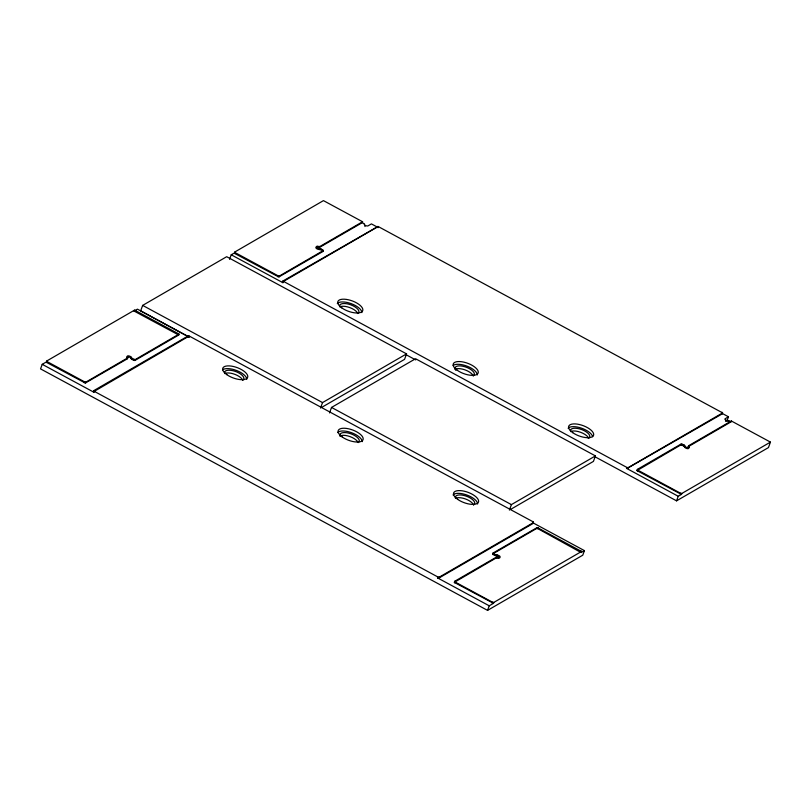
<?xml version="1.0" encoding="UTF-8"?>
<svg xmlns="http://www.w3.org/2000/svg" width="811" height="811" viewBox="0 0 811 811"><rect width="100%" height="100%" fill="white"/><g stroke="black" fill="none" stroke-linecap="round" stroke-linejoin="round"><path stroke-width="1.22" d="M134.444 310.157L134.109 311.069L178.724 335.024L134.829 360.51L131.869 359.445L132.122 358.482L135.163 359.597L179.079 334.071L134.545 310.116L46.845 360.925L46.511 361.838L42.223 364.321L40.55 368.893L487.553 610.379L582.764 555.19L584.437 550.628L532.726 522.689L533.06 521.777L189.125 336.007L188.162 335.936L187.777 336.869L93.437 391.835L93.934 392.26L93.853 390.588L188.111 335.957M132.122 358.482L131.23 357.245A2.139 0.892 20.1 0 0 128.696 355.877A2.139 0.892 20.1 0 0 127.347 356.658L127.408 358.766L85.307 383.045L46.926 362.598L46.845 360.925M84.253 382.762L84.587 381.849L47.261 361.686M85.631 382.974L85.966 382.062L127.743 357.844L127.347 356.658M93.518 391.5L93.853 390.588M135.488 311.282L135.822 310.37M321.622 407.426L404.557 359.364L406.564 353.88L226.685 256.702L142.655 305.402L140.648 310.887L188.395 336.677M127.408 358.766L127.834 357.539M131.869 359.445L130.895 358.168L131.23 357.245M131.372 359.02L131.706 358.107M133.45 360.297L133.866 359.425M134.829 360.51L135.163 359.597M178.207 334.365L178.542 333.453M178.623 335.125L178.957 334.213M187.828 336.849L189.156 337.082L189.49 336.17M229.554 259.358L231.226 254.786L234.561 252.86L234.896 251.947L323.447 200.621L362.578 221.758L362.243 222.67L319.483 247.446L319.838 246.524L362.578 221.758M319.453 247.467L317.365 247.254A2.139 0.892 20.1 0 0 316.016 248.034A2.139 0.892 20.1 0 0 318.561 249.413L320.102 249.646C320.386 247.284 322.433 250.974 322.879 251.522L278.761 276.977L234.987 253.62L234.896 251.947M277.707 276.693L278.041 275.781L235.322 252.708M279.085 276.906L279.42 275.993L323.285 250.548L321.217 248.997M283.282 281.812C283.161 283.718 281.66 281.782 282.857 281.052L378.027 226.441L722.601 412.87L722.155 413.914L626.984 468.525L626.852 467.42L282.857 281.052M317.365 247.254L317.699 246.341L319.838 246.524M318.905 247.487L319.24 246.574M318.561 249.413L318.895 248.501L320.436 248.734M322.535 250.812L322.798 249.849M322.879 251.522L323.214 250.609M364.92 226.553L365.335 225.407A2.139 0.892 20.1 0 1 364.484 223.887L362.243 222.67M282.522 281.964L376.791 227.333L377.125 226.421M376.791 227.333L378.159 227.546L378.494 226.634M320.527 408.055L322.535 402.58L406.564 353.88M329.519 412.921L331.527 407.436L415.556 358.736L595.436 455.914L593.429 461.398L510.494 509.46M493.504 603.323L454.261 582.369L496.16 557.978L498.309 558.161A2.139 0.892 20.1 0 0 499.657 557.38A2.139 0.892 20.1 0 0 497.113 556.001L492.987 554.511L493.047 553.031L537.237 527.515L581.558 551.46L493.838 602.411L493.504 603.323L489.226 605.807L437.504 577.868L437.839 576.956L94.269 391.348M532.726 522.689L533.151 523.45L438.781 578.121L439.217 577.168L533.486 522.537L533.141 521.818M454.383 582.186L454.718 581.274L496.494 557.056L498.643 557.248A2.139 0.892 20.1 0 0 499.992 556.468A2.139 0.892 20.1 0 0 497.447 555.089L495.257 554.653L493.047 553.031M454.809 582.947L454.718 581.274M509.399 510.099L511.406 504.614L595.436 455.914M493.21 554.653L493.544 553.741M494.791 555.505L495.126 554.592M495.572 555.768L495.906 554.856M496.16 557.978L496.494 557.056M497.113 556.001L497.447 555.089M496.768 557.917L497.102 557.005M498.309 558.161L498.643 557.248M487.553 610.379L489.226 605.807M492.135 603.11L492.47 602.198L455.143 582.034M533.151 523.45L533.486 522.537M492.784 553.893L536.588 528.508L536.973 527.566M584.437 550.628L581.112 552.555L537.967 528.711L538.301 527.799M580.686 551.794L581.021 550.882M581.183 552.494L581.446 551.642M627.886 468.545L628.221 467.633L722.56 412.941M637.04 470.289L637.375 469.376L681.179 443.992L684.22 445.107L685.102 446.334A2.139 0.892 20.1 0 0 687.647 447.713A2.139 0.892 20.1 0 0 688.995 446.932L688.509 446.05L688.661 447.844A2.139 0.892 20.1 0 1 687.312 448.625A2.139 0.892 20.1 0 1 684.768 447.246L683.926 446.04L680.885 444.884L636.97 470.623L681.402 494.396L681.899 493.423L770.45 442.107L731.329 420.97L688.59 445.736L688.184 446.993M637.466 471.049L637.375 469.376M680.885 444.884L681.179 443.992M682.223 445.117L682.558 444.205M683.795 445.969L684.129 445.057M684.291 446.395L684.626 445.482M684.768 447.246L685.102 446.334M688.661 447.844L688.995 446.932M595.183 456.877L676.556 500.843L678.229 496.271L681.564 494.345M680.186 494.132L680.52 493.22L637.801 470.137M722.226 413.853L722.064 412.241M725.571 421.396L725.997 420.25A2.139 0.892 20.1 0 1 725.146 418.729L728.481 416.793L721.729 413.154M726.808 421.365L728.481 416.793M728.329 421.811L728.744 420.676L730.995 421.882L731.329 420.97M770.45 442.107L768.443 447.591L676.556 500.843M688.174 446.729L730.995 421.882M46.511 361.838L46.926 362.598M234.561 252.86L234.987 253.62M134.109 311.069L137.444 309.143L189.156 337.082M279.369 276.014L278.041 275.781M85.915 382.082L84.587 381.849M628.221 467.633L626.933 467.46M536.588 528.508L537.967 528.711M439.167 577.189L437.839 576.956M681.848 493.453L680.52 493.22M493.798 602.431L492.47 602.198M438.781 578.121L437.504 577.868M320.102 249.646L320.791 249.859M378.159 227.546L371.418 223.897L368.082 225.833A2.139 0.892 20.1 0 1 365.335 225.407M231.226 254.786L282.948 282.725M626.518 468.332L678.229 496.271M405.682 354.508L415.719 359.922M142.655 305.402L322.535 402.58M331.527 407.436L511.406 504.614M42.223 364.321L93.934 392.26M127.013 357.57A2.139 0.892 20.1 0 1 128.361 356.789A2.139 0.892 20.1 0 1 130.895 358.168M224.698 373.587A10.198 4.268 20.1 0 1 235.18 371.347A10.198 4.268 20.1 0 1 243.138 379.903M225.073 373.425A10.198 4.268 20.1 0 1 235.038 374.408A10.198 4.268 20.1 0 1 242.712 380.207M222.599 369.846A13.24 5.535 20.1 0 1 236.741 370.566A13.24 5.535 20.1 0 1 246.777 379.295M340.356 436.47A10.198 4.268 20.1 0 1 350.534 433.682A10.198 4.268 20.1 0 1 358.188 442.512M340.052 435.994A10.198 4.268 20.1 0 1 350.028 436.602A10.198 4.268 20.1 0 1 358.127 442.563M337.619 432.598A13.24 5.535 20.1 0 1 351.589 432.709A13.24 5.535 20.1 0 1 362.203 441.65M455.539 498.299A10.198 4.268 20.1 0 1 466.457 496.21A10.198 4.268 20.1 0 1 473.614 504.868M455.478 498.349A10.198 4.268 20.1 0 1 465.453 498.958A10.198 4.268 20.1 0 1 473.553 504.918M453.045 494.953A13.24 5.535 20.1 0 1 467.014 495.065A13.24 5.535 20.1 0 1 477.628 504.006M588.259 438.386A10.198 4.268 20.1 0 0 581.974 429.678A10.198 4.268 20.1 0 0 570.62 431.604A10.198 4.268 20.1 0 1 580.534 432.263A10.198 4.268 20.1 0 1 588.634 438.224M568.126 428.259A13.24 5.535 20.1 0 1 581.457 428.147A13.24 5.535 20.1 0 1 592.659 436.703M728.744 420.676A2.139 0.892 20.1 0 1 725.997 420.25M455.782 370.313A10.198 4.268 20.1 0 1 465.119 366.825A10.198 4.268 20.1 0 1 473.269 375.817M455.133 369.299A10.198 4.268 20.1 0 1 465.108 369.907A10.198 4.268 20.1 0 1 473.208 375.868M453.106 365.508A13.24 5.535 20.1 0 1 467.248 366.237A13.24 5.535 20.1 0 1 477.284 374.956M318.895 248.501A2.139 0.892 20.1 0 1 316.351 247.122A2.139 0.892 20.1 0 1 317.699 246.341M357.854 313.462A10.198 4.268 20.1 0 0 350.697 304.804A10.198 4.268 20.1 0 0 339.779 306.893A10.198 4.268 20.1 0 1 349.693 307.551A10.198 4.268 20.1 0 1 357.793 313.512M337.285 303.547A13.24 5.535 20.1 0 1 351.244 303.659A13.24 5.535 20.1 0 1 361.868 312.6M226.806 374.641A13.24 5.535 20.1 0 0 247.517 377.622A13.24 5.535 20.1 0 0 231.307 366.096A13.24 5.535 20.1 0 0 226.806 374.641M342.222 436.987A13.24 5.535 20.1 0 0 362.933 439.978A13.24 5.535 20.1 0 0 346.723 428.451A13.24 5.535 20.1 0 0 342.222 436.987M457.647 499.343A13.24 5.535 20.1 0 0 478.358 502.333A13.24 5.535 20.1 0 0 462.148 490.807A13.24 5.535 20.1 0 0 457.647 499.343M572.728 432.658A13.24 5.535 20.1 0 0 593.439 435.639A13.24 5.535 20.1 0 0 577.229 424.112A13.24 5.535 20.1 0 0 572.728 432.658M457.303 370.303A13.24 5.535 20.1 0 0 478.024 373.283A13.24 5.535 20.1 0 0 461.804 361.757A13.24 5.535 20.1 0 0 457.303 370.303M341.887 307.947A13.24 5.535 20.1 0 0 362.598 310.927A13.24 5.535 20.1 0 0 346.388 299.401A13.24 5.535 20.1 0 0 341.887 307.947"/></g></svg>
